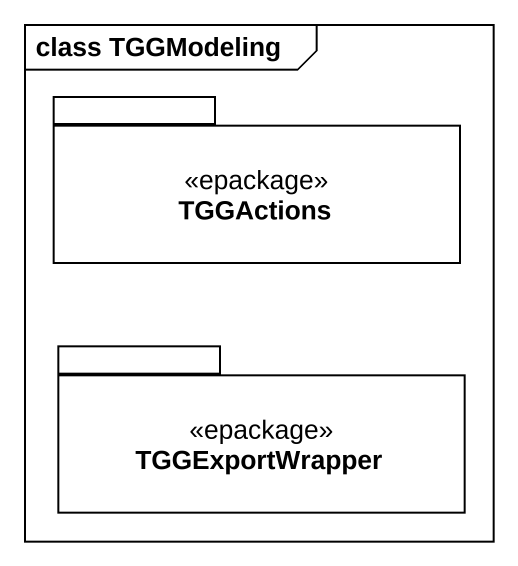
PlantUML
@startuml
mainframe class TGGModeling
package TGGActions <<epackage>> {
}
package TGGExportWrapper <<epackage>> {
}
@enduml
